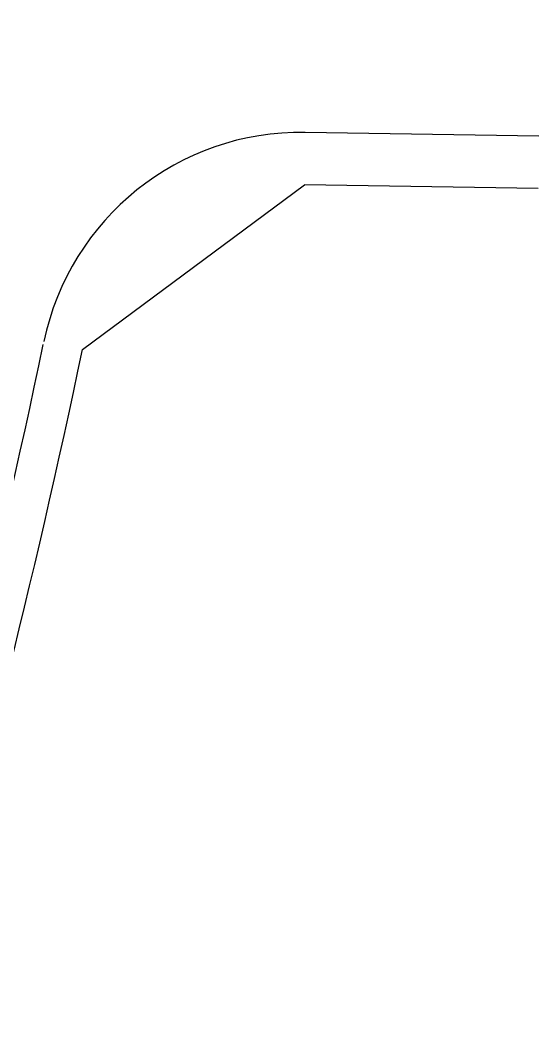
# Model space of a CAD drawing. Extents: x 54765 to 55687, y 61529 to 62330.
# Drawn here: x 55422.8 to 55462.3, y 61567.7 to 61644.2 of the extents above; entities that cross this region are included whole.
import ezdxf

# ---------------------------------------------------------------- set-up
doc = ezdxf.new("R2010")
doc.units = 0
doc.header["$LTSCALE"] = 10
doc.linetypes.add('JTSS01', pattern=[6, 2, -4])
doc.layers.add('@-路缘石', color=7, linetype='CONTINUOUS')
doc.layers.add('红线', color=1, linetype='CONTINUOUS')
doc.layers.add('@-道路标线', color=7, linetype='CONTINUOUS', lineweight=0)

msp = doc.modelspace()

# ---------------------------------------------------------------- linework, layer by layer
at = {"layer": '@-路缘石'}
msp.add_line((55462.326, 61635.383), (55444.528, 61635.666), dxfattribs=at)
for centre, radius, start, end in [((55444.211, 61615.668), 20, 89.09047, 168.23075), ((54810.813, 61747.637), 627, 343.353028, 348.209915)]:
    msp.add_arc(centre, radius, start, end, dxfattribs=at)
at = {"layer": '@-道路标线', "color": 7, "linetype": 'JTSS01', "ltscale": 0.1, "const_width": 0.15, "flags": 128}
msp.add_lwpolyline([(55414.268, 61615.513, 0.024923), (55424.42, 61676.216)], format="xyb", dxfattribs=at)
at = {"layer": '红线', "color": 1}
msp.add_line((55427.568, 61619.136), (55444.465, 61631.666), dxfattribs=at)
at = {"layer": '红线'}
msp.add_line((55462.263, 61631.384), (55444.465, 61631.666), dxfattribs=at)
at = {"layer": '红线', "color": 1}
msp.add_arc((54810.813, 61747.637), 630, 343.353028, 348.230754, dxfattribs=at)

doc.saveas('drawing.dxf')
